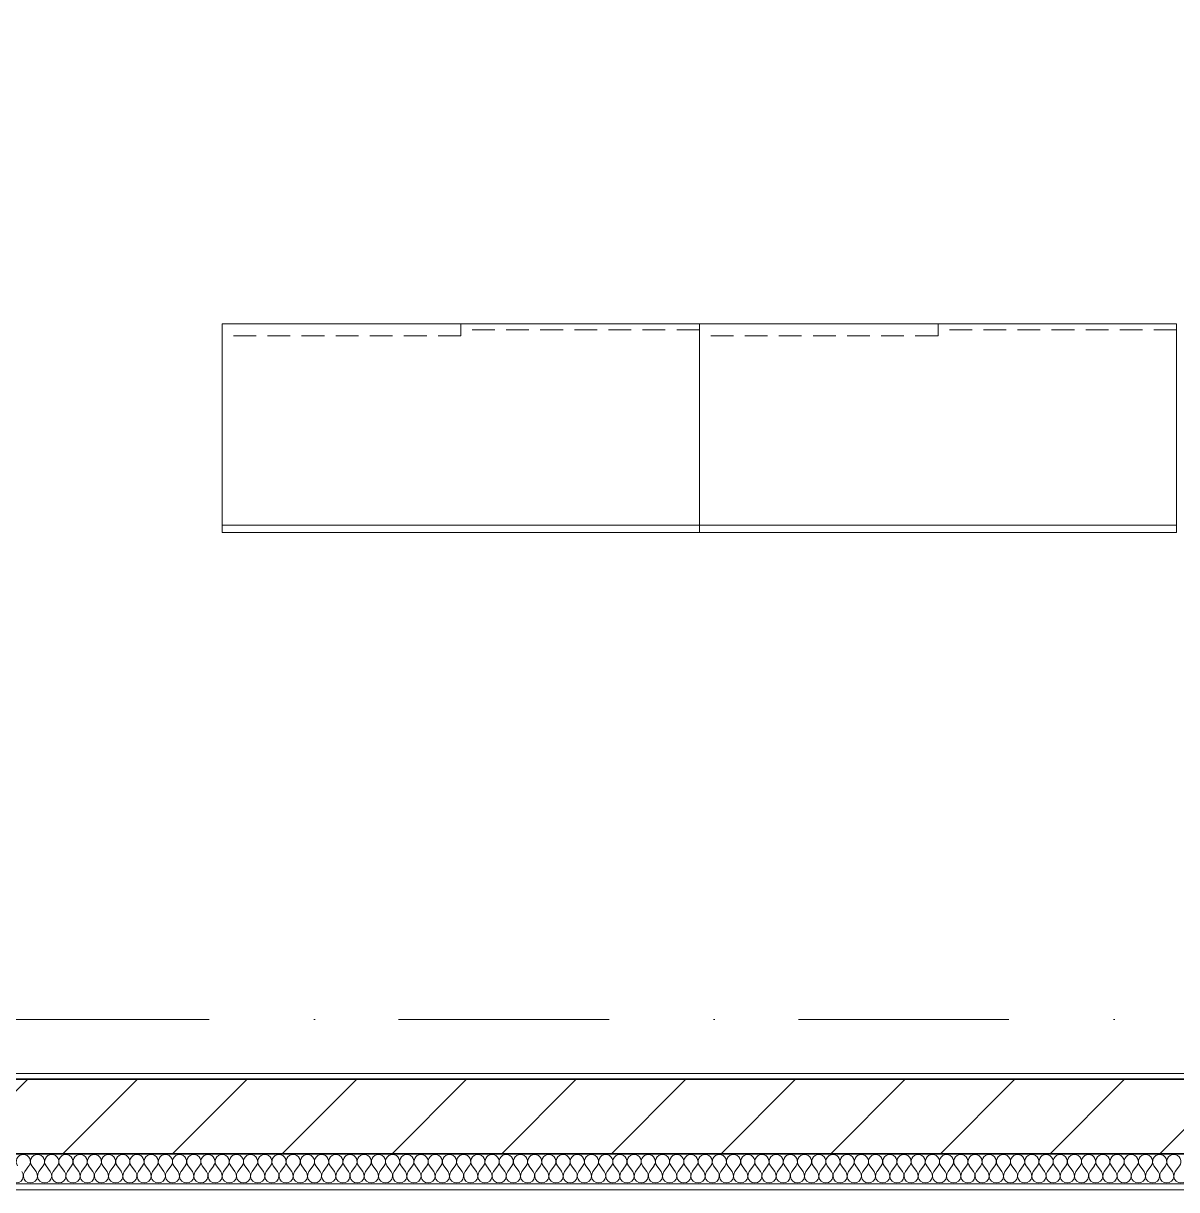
# Model space of a CAD drawing. Header units: millimetres. Extents: x -34838 to 729576, y -214038 to 121482.
# Drawn here: x 573013 to 576880, y -98308 to -94397 of the extents above; entities that cross this region are included whole.
import ezdxf
from ezdxf.enums import TextEntityAlignment as Align

# ---------------------------------------------------------------- set-up
doc = ezdxf.new("R2010")
doc.units = ezdxf.units.MM
doc.header["$MEASUREMENT"] = 0
doc.linetypes.add('HIDDEN', pattern=[114.3, 76.2, -38.1])
doc.linetypes.add('Штрихпунктирная', pattern=[1340.555525, 705.555534, -352.777767, 0, -282.222223])
for name, color, linetype, lineweight in [('0_Ном._пера__1', 7, 'Continuous', 13), ('А _ ОСІ КООРДИНАЦІЙНІ.3D_Ном._пера__105', 7, 'Continuous', 13), ('А _ ОСІ КООРДИНАЦІЙНІ.3D_Ном._пера__25', 7, 'Continuous', 0), ('АБ _ 0 _ СТІНИ _ НАВІСНІ .3D_Ном._пера__171', 7, 'Continuous', 13), ('АБ _ 0 _ СТІНИ _ НАВІСНІ .3D_Ном._пера__27', 7, 'Continuous', 35), ('АБ _ 0 _ СТІНИ _ НАВІСНІ .3D_Ном._пера__67', 7, 'Continuous', 15), ('АБ _ 0 _ СТІНИ _ НАВІСНІ .3D_Ном._пера__87', 7, 'Continuous', 13)]:
    doc.layers.add(name, color=color, linetype=linetype, lineweight=lineweight)
for name, color, linetype in [('А _ ОСІ КООРДИНАЦІЙНІ.3D', 7, 'Continuous'), ('АБ _ 0 _ СТІНИ _ НАВІСНІ .3D', 7, 'Continuous'), ('АП _ ТЕП _ ЗОНИ ПРИМІЩЕНЬ .3D', 7, 'Continuous')]:
    doc.layers.add(name, color=color, linetype=linetype)
doc.styles.add('СГЕНЕРИР_СТИЛЬ_1', font='Arial.ttf')

# ---------------------------------------------------------------- blocks, each defined once
blk = doc.blocks.new('*X344', base_point=(518441.8, -97737.7))
at = {"layer": 'АБ _ 0 _ СТІНИ _ НАВІСНІ .3D_Ном._пера__171', "color": 7, "linetype": 'Continuous', "lineweight": 13}
for p, q in [((573018, -98247.2), (573032.2, -98228.2)), ((573056, -98247.2), (573041.8, -98228.2)), ((573065.6, -98247.2), (573079.9, -98228.2)), ((573103.7, -98247.2), (573089.4, -98228.2)), ((573113.2, -98247.2), (573127.5, -98228.2)), ((573151.3, -98247.2), (573137, -98228.2)), ((573160.8, -98247.2), (573175.1, -98228.2)), ((573198.9, -98247.2), (573184.6, -98228.2)), ((573208.4, -98247.2), (573222.7, -98228.2)), ((573246.5, -98247.2), (573232.2, -98228.2)), ((573256, -98247.2), (573270.3, -98228.2)), ((573294.1, -98247.2), (573279.9, -98228.2)), ((573303.7, -98247.2), (573318, -98228.2)), ((573341.8, -98247.2), (573327.5, -98228.2)), ((573351.3, -98247.2), (573365.6, -98228.2)), ((573389.4, -98247.2), (573375.1, -98228.2)), ((573398.9, -98247.2), (573413.2, -98228.2)), ((573437, -98247.2), (573422.7, -98228.2)), ((573446.5, -98247.2), (573460.8, -98228.2)), ((573484.6, -98247.2), (573470.3, -98228.2)), ((573494.1, -98247.2), (573508.4, -98228.2)), ((573532.2, -98247.2), (573518, -98228.2)), ((573541.8, -98247.2), (573556, -98228.2)), ((573579.9, -98247.2), (573565.6, -98228.2)), ((573589.4, -98247.2), (573603.7, -98228.2)), ((573627.5, -98247.2), (573613.2, -98228.2)), ((573637, -98247.2), (573651.3, -98228.2)), ((573675.1, -98247.2), (573660.8, -98228.2)), ((573684.6, -98247.2), (573698.9, -98228.2)), ((573722.7, -98247.2), (573708.4, -98228.2)), ((573732.2, -98247.2), (573746.5, -98228.2)), ((573770.3, -98247.2), (573756, -98228.2)), ((573779.9, -98247.2), (573794.1, -98228.2)), ((573818, -98247.2), (573803.7, -98228.2)), ((573827.5, -98247.2), (573841.8, -98228.2)), ((573865.6, -98247.2), (573851.3, -98228.2)), ((573875.1, -98247.2), (573889.4, -98228.2)), ((573913.2, -98247.2), (573898.9, -98228.2)), ((573922.7, -98247.2), (573937, -98228.2)), ((573960.8, -98247.2), (573946.5, -98228.2)), ((573970.3, -98247.2), (573984.6, -98228.2)), ((574008.4, -98247.2), (573994.1, -98228.2)), ((574018, -98247.2), (574032.2, -98228.2)), ((574056, -98247.2), (574041.8, -98228.2)), ((574065.6, -98247.2), (574079.9, -98228.2)), ((574103.7, -98247.2), (574089.4, -98228.2)), ((574113.2, -98247.2), (574127.5, -98228.2)), ((574151.3, -98247.2), (574137, -98228.2)), ((574160.8, -98247.2), (574175.1, -98228.2)), ((574198.9, -98247.2), (574184.6, -98228.2)), ((574208.4, -98247.2), (574222.7, -98228.2)), ((574246.5, -98247.2), (574232.2, -98228.2)), ((574256, -98247.2), (574270.3, -98228.2)), ((574294.1, -98247.2), (574279.9, -98228.2)), ((574303.7, -98247.2), (574318, -98228.2)), ((574341.8, -98247.2), (574327.5, -98228.2)), ((574351.3, -98247.2), (574365.6, -98228.2)), ((574389.4, -98247.2), (574375.1, -98228.2)), ((574398.9, -98247.2), (574413.2, -98228.2)), ((574437, -98247.2), (574422.7, -98228.2)), ((574446.5, -98247.2), (574460.8, -98228.2)), ((574484.6, -98247.2), (574470.3, -98228.2)), ((574494.1, -98247.2), (574508.4, -98228.2)), ((574532.2, -98247.2), (574518, -98228.2)), ((574541.8, -98247.2), (574556, -98228.2)), ((574579.9, -98247.2), (574565.6, -98228.2)), ((574589.4, -98247.2), (574603.7, -98228.2)), ((574627.5, -98247.2), (574613.2, -98228.2)), ((574637, -98247.2), (574651.3, -98228.2)), ((574675.1, -98247.2), (574660.8, -98228.2)), ((574684.6, -98247.2), (574698.9, -98228.2)), ((574722.7, -98247.2), (574708.4, -98228.2)), ((574732.2, -98247.2), (574746.5, -98228.2)), ((574770.3, -98247.2), (574756, -98228.2)), ((574779.9, -98247.2), (574794.1, -98228.2)), ((574818, -98247.2), (574803.7, -98228.2)), ((574827.5, -98247.2), (574841.8, -98228.2)), ((574865.6, -98247.2), (574851.3, -98228.2)), ((574875.1, -98247.2), (574889.4, -98228.2)), ((574913.2, -98247.2), (574898.9, -98228.2)), ((574922.7, -98247.2), (574937, -98228.2)), ((574960.8, -98247.2), (574946.5, -98228.2)), ((574970.3, -98247.2), (574984.6, -98228.2)), ((575008.4, -98247.2), (574994.1, -98228.2)), ((575018, -98247.2), (575032.2, -98228.2)), ((575056, -98247.2), (575041.8, -98228.2)), ((575065.6, -98247.2), (575079.9, -98228.2)), ((575103.7, -98247.2), (575089.4, -98228.2)), ((575113.2, -98247.2), (575127.5, -98228.2)), ((575151.3, -98247.2), (575137, -98228.2)), ((575160.8, -98247.2), (575175.1, -98228.2)), ((575198.9, -98247.2), (575184.6, -98228.2)), ((575208.4, -98247.2), (575222.7, -98228.2)), ((575246.5, -98247.2), (575232.2, -98228.2)), ((575256, -98247.2), (575270.3, -98228.2)), ((575294.1, -98247.2), (575279.9, -98228.2)), ((575303.7, -98247.2), (575318, -98228.2)), ((575341.8, -98247.2), (575327.5, -98228.2)), ((575351.3, -98247.2), (575365.6, -98228.2)), ((575389.4, -98247.2), (575375.1, -98228.2)), ((575398.9, -98247.2), (575413.2, -98228.2)), ((575437, -98247.2), (575422.7, -98228.2)), ((575446.5, -98247.2), (575460.8, -98228.2)), ((575484.6, -98247.2), (575470.3, -98228.2)), ((575494.1, -98247.2), (575508.4, -98228.2)), ((575532.2, -98247.2), (575518, -98228.2)), ((575541.8, -98247.2), (575556, -98228.2)), ((575579.9, -98247.2), (575565.6, -98228.2)), ((575589.4, -98247.2), (575603.7, -98228.2)), ((575627.5, -98247.2), (575613.2, -98228.2)), ((575637, -98247.2), (575651.3, -98228.2)), ((575675.1, -98247.2), (575660.8, -98228.2)), ((575684.6, -98247.2), (575698.9, -98228.2)), ((575722.7, -98247.2), (575708.4, -98228.2)), ((575732.2, -98247.2), (575746.5, -98228.2)), ((575770.3, -98247.2), (575756, -98228.2)), ((575779.9, -98247.2), (575794.1, -98228.2)), ((575818, -98247.2), (575803.7, -98228.2)), ((575827.5, -98247.2), (575841.8, -98228.2)), ((575865.6, -98247.2), (575851.3, -98228.2)), ((575875.1, -98247.2), (575889.4, -98228.2)), ((575913.2, -98247.2), (575898.9, -98228.2)), ((575922.7, -98247.2), (575937, -98228.2)), ((575960.8, -98247.2), (575946.5, -98228.2)), ((575970.3, -98247.2), (575984.6, -98228.2)), ((576008.4, -98247.2), (575994.1, -98228.2)), ((576018, -98247.2), (576032.2, -98228.2)), ((576056, -98247.2), (576041.8, -98228.2)), ((576065.6, -98247.2), (576079.9, -98228.2)), ((576103.7, -98247.2), (576089.4, -98228.2)), ((576113.2, -98247.2), (576127.5, -98228.2)), ((576151.3, -98247.2), (576137, -98228.2)), ((576160.8, -98247.2), (576175.1, -98228.2)), ((576198.9, -98247.2), (576184.6, -98228.2)), ((576208.4, -98247.2), (576222.7, -98228.2)), ((576246.5, -98247.2), (576232.2, -98228.2)), ((576256, -98247.2), (576270.3, -98228.2)), ((576294.1, -98247.2), (576279.9, -98228.2)), ((576303.7, -98247.2), (576318, -98228.2)), ((576341.8, -98247.2), (576327.5, -98228.2)), ((576351.3, -98247.2), (576365.6, -98228.2)), ((576389.4, -98247.2), (576375.1, -98228.2)), ((576398.9, -98247.2), (576413.2, -98228.2)), ((576437, -98247.2), (576422.7, -98228.2)), ((576446.5, -98247.2), (576460.8, -98228.2)), ((576484.6, -98247.2), (576470.3, -98228.2)), ((576494.1, -98247.2), (576508.4, -98228.2)), ((576532.2, -98247.2), (576518, -98228.2)), ((576541.8, -98247.2), (576556, -98228.2)), ((576579.9, -98247.2), (576565.6, -98228.2)), ((576589.4, -98247.2), (576603.7, -98228.2)), ((576627.5, -98247.2), (576613.2, -98228.2)), ((576637, -98247.2), (576651.3, -98228.2)), ((576675.1, -98247.2), (576660.8, -98228.2)), ((576684.6, -98247.2), (576698.9, -98228.2)), ((576722.7, -98247.2), (576708.4, -98228.2)), ((576732.2, -98247.2), (576746.5, -98228.2)), ((576770.3, -98247.2), (576756, -98228.2)), ((576779.9, -98247.2), (576794.1, -98228.2)), ((576818, -98247.2), (576803.7, -98228.2)), ((576827.5, -98247.2), (576841.8, -98228.2)), ((576865.6, -98247.2), (576851.3, -98228.2)), ((576875.1, -98247.2), (576889.4, -98228.2))]:
    blk.add_line(p, q, dxfattribs=at)
for centre, start, end in [((573013.2, -98213.9), 90, 216.8699), ((573013.2, -98213.9), 323.1301, 90), ((573060.8, -98213.9), 90, 216.8699), ((573060.8, -98213.9), 323.1301, 90), ((573108.4, -98213.9), 90, 216.8699), ((573108.4, -98213.9), 323.1301, 90), ((573156, -98213.9), 90, 216.8699), ((573156, -98213.9), 323.1301, 90), ((573203.7, -98213.9), 90, 216.8699), ((573203.7, -98213.9), 323.1301, 90), ((573251.3, -98213.9), 90, 216.8699), ((573251.3, -98213.9), 323.1301, 90), ((573298.9, -98213.9), 90, 216.8699), ((573298.9, -98213.9), 323.1301, 90), ((573346.5, -98213.9), 90, 216.8699), ((573346.5, -98213.9), 323.1301, 90), ((573394.1, -98213.9), 90, 216.8699), ((573394.1, -98213.9), 323.1301, 90), ((573441.8, -98213.9), 90, 216.8699), ((573441.8, -98213.9), 323.1301, 90), ((573489.4, -98213.9), 90, 216.8699), ((573489.4, -98213.9), 323.1301, 90), ((573537, -98213.9), 90, 216.8699), ((573537, -98213.9), 323.1301, 90), ((573584.6, -98213.9), 90, 216.8699), ((573584.6, -98213.9), 323.1301, 90), ((573632.2, -98213.9), 90, 216.8699), ((573632.2, -98213.9), 323.1301, 90), ((573679.9, -98213.9), 90, 216.8699), ((573679.9, -98213.9), 323.1301, 90), ((573727.5, -98213.9), 90, 216.8699), ((573727.5, -98213.9), 323.1301, 90), ((573775.1, -98213.9), 90, 216.8699), ((573775.1, -98213.9), 323.1301, 90), ((573822.7, -98213.9), 90, 216.8699), ((573822.7, -98213.9), 323.1301, 90), ((573870.3, -98213.9), 90, 216.8699), ((573870.3, -98213.9), 323.1301, 90), ((573918, -98213.9), 90, 216.8699), ((573918, -98213.9), 323.1301, 90), ((573965.6, -98213.9), 90, 216.8699), ((573965.6, -98213.9), 323.1301, 90), ((574013.2, -98213.9), 90, 216.8699), ((574013.2, -98213.9), 323.1301, 90), ((574060.8, -98213.9), 90, 216.8699), ((574060.8, -98213.9), 323.1301, 90), ((574108.4, -98213.9), 90, 216.8699), ((574108.4, -98213.9), 323.1301, 90), ((574156, -98213.9), 90, 216.8699), ((574156, -98213.9), 323.1301, 90), ((574203.7, -98213.9), 90, 216.8699), ((574203.7, -98213.9), 323.1301, 90), ((574251.3, -98213.9), 90, 216.8699), ((574251.3, -98213.9), 323.1301, 90), ((574298.9, -98213.9), 90, 216.8699), ((574298.9, -98213.9), 323.1301, 90), ((574346.5, -98213.9), 90, 216.8699), ((574346.5, -98213.9), 323.1301, 90), ((574394.1, -98213.9), 90, 216.8699), ((574394.1, -98213.9), 323.1301, 90), ((574441.8, -98213.9), 90, 216.8699), ((574441.8, -98213.9), 323.1301, 90), ((574489.4, -98213.9), 90, 216.8699), ((574489.4, -98213.9), 323.1301, 90), ((574537, -98213.9), 90, 216.8699), ((574537, -98213.9), 323.1301, 90), ((574584.6, -98213.9), 90, 216.8699), ((574584.6, -98213.9), 323.1301, 90), ((574632.2, -98213.9), 90, 216.8699), ((574632.2, -98213.9), 323.1301, 90), ((574679.9, -98213.9), 90, 216.8699), ((574679.9, -98213.9), 323.1301, 90), ((574727.5, -98213.9), 90, 216.8699), ((574727.5, -98213.9), 323.1301, 90), ((574775.1, -98213.9), 90, 216.8699), ((574775.1, -98213.9), 323.1301, 90), ((574822.7, -98213.9), 90, 216.8699), ((574822.7, -98213.9), 323.1301, 90), ((574870.3, -98213.9), 90, 216.8699), ((574870.3, -98213.9), 323.1301, 90), ((574918, -98213.9), 90, 216.8699), ((574918, -98213.9), 323.1301, 90), ((574965.6, -98213.9), 90, 216.8699), ((574965.6, -98213.9), 323.1301, 90), ((575013.2, -98213.9), 90, 216.8699), ((575013.2, -98213.9), 323.1301, 90), ((575060.8, -98213.9), 90, 216.8699), ((575060.8, -98213.9), 323.1301, 90), ((575108.4, -98213.9), 90, 216.8699), ((575108.4, -98213.9), 323.1301, 90), ((575156, -98213.9), 90, 216.8699), ((575156, -98213.9), 323.1301, 90), ((575203.7, -98213.9), 90, 216.8699), ((575203.7, -98213.9), 323.1301, 90), ((575251.3, -98213.9), 90, 216.8699), ((575251.3, -98213.9), 323.1301, 90), ((575298.9, -98213.9), 90, 216.8699), ((575298.9, -98213.9), 323.1301, 90), ((575346.5, -98213.9), 90, 216.8699), ((575346.5, -98213.9), 323.1301, 90), ((575394.1, -98213.9), 90, 216.8699), ((575394.1, -98213.9), 323.1301, 90), ((575441.8, -98213.9), 90, 216.8699), ((575441.8, -98213.9), 323.1301, 90), ((575489.4, -98213.9), 90, 216.8699), ((575489.4, -98213.9), 323.1301, 90), ((575537, -98213.9), 90, 216.8699), ((575537, -98213.9), 323.1301, 90), ((575584.6, -98213.9), 90, 216.8699), ((575584.6, -98213.9), 323.1301, 90), ((575632.2, -98213.9), 90, 216.8699), ((575632.2, -98213.9), 323.1301, 90), ((575679.9, -98213.9), 90, 216.8699), ((575679.9, -98213.9), 323.1301, 90), ((575727.5, -98213.9), 90, 216.8699), ((575727.5, -98213.9), 323.1301, 90), ((575775.1, -98213.9), 90, 216.8699), ((575775.1, -98213.9), 323.1301, 90), ((575822.7, -98213.9), 90, 216.8699), ((575822.7, -98213.9), 323.1301, 90), ((575870.3, -98213.9), 90, 216.8699), ((575870.3, -98213.9), 323.1301, 90), ((575918, -98213.9), 90, 216.8699), ((575918, -98213.9), 323.1301, 90), ((575965.6, -98213.9), 90, 216.8699), ((575965.6, -98213.9), 323.1301, 90), ((576013.2, -98213.9), 90, 216.8699), ((576013.2, -98213.9), 323.1301, 90), ((576060.8, -98213.9), 90, 216.8699), ((576060.8, -98213.9), 323.1301, 90), ((576108.4, -98213.9), 90, 216.8699), ((576108.4, -98213.9), 323.1301, 90), ((576156, -98213.9), 90, 216.8699), ((576156, -98213.9), 323.1301, 90), ((576203.7, -98213.9), 90, 216.8699), ((576203.7, -98213.9), 323.1301, 90), ((576251.3, -98213.9), 90, 216.8699), ((576251.3, -98213.9), 323.1301, 90), ((576298.9, -98213.9), 90, 216.8699), ((576298.9, -98213.9), 323.1301, 90), ((576346.5, -98213.9), 90, 216.8699), ((576346.5, -98213.9), 323.1301, 90), ((576394.1, -98213.9), 90, 216.8699), ((576394.1, -98213.9), 323.1301, 90), ((576441.8, -98213.9), 90, 216.8699), ((576441.8, -98213.9), 323.1301, 90), ((576489.4, -98213.9), 90, 216.8699), ((576489.4, -98213.9), 323.1301, 90), ((576537, -98213.9), 90, 216.8699), ((576537, -98213.9), 323.1301, 90), ((576584.6, -98213.9), 90, 216.8699), ((576584.6, -98213.9), 323.1301, 90), ((576632.2, -98213.9), 90, 216.8699), ((576632.2, -98213.9), 323.1301, 90), ((576679.9, -98213.9), 90, 216.8699), ((576679.9, -98213.9), 323.1301, 90), ((576727.5, -98213.9), 90, 216.8699), ((576727.5, -98213.9), 323.1301, 90), ((576775.1, -98213.9), 90, 216.8699), ((576775.1, -98213.9), 323.1301, 90), ((576822.7, -98213.9), 90, 216.8699), ((576822.7, -98213.9), 323.1301, 90), ((576870.3, -98213.9), 90, 216.8699), ((576870.3, -98213.9), 323.1301, 90), ((572989.4, -98261.5), 143.1301, 36.8699), ((573037, -98261.5), 143.1301, 36.8699), ((573084.6, -98261.5), 143.1301, 36.8699), ((573132.2, -98261.5), 143.1301, 36.8699), ((573179.9, -98261.5), 143.1301, 36.8699), ((573227.5, -98261.5), 143.1301, 36.8699), ((573275.1, -98261.5), 143.1301, 36.8699), ((573322.7, -98261.5), 143.1301, 36.8699), ((573370.3, -98261.5), 143.1301, 36.8699), ((573418, -98261.5), 143.1301, 36.8699), ((573465.6, -98261.5), 143.1301, 36.8699), ((573513.2, -98261.5), 143.1301, 36.8699), ((573560.8, -98261.5), 143.1301, 36.8699), ((573608.4, -98261.5), 143.1301, 36.8699), ((573656, -98261.5), 143.1301, 36.8699), ((573703.7, -98261.5), 143.1301, 36.8699), ((573751.3, -98261.5), 143.1301, 36.8699), ((573798.9, -98261.5), 143.1301, 36.8699), ((573846.5, -98261.5), 143.1301, 36.8699), ((573894.1, -98261.5), 143.1301, 36.8699), ((573941.8, -98261.5), 143.1301, 36.8699), ((573989.4, -98261.5), 143.1301, 36.8699), ((574037, -98261.5), 143.1301, 36.8699), ((574084.6, -98261.5), 143.1301, 36.8699), ((574132.2, -98261.5), 143.1301, 36.8699), ((574179.9, -98261.5), 143.1301, 36.8699), ((574227.5, -98261.5), 143.1301, 36.8699), ((574275.1, -98261.5), 143.1301, 36.8699), ((574322.7, -98261.5), 143.1301, 36.8699), ((574370.3, -98261.5), 143.1301, 36.8699), ((574418, -98261.5), 143.1301, 36.8699), ((574465.6, -98261.5), 143.1301, 36.8699), ((574513.2, -98261.5), 143.1301, 36.8699), ((574560.8, -98261.5), 143.1301, 36.8699), ((574608.4, -98261.5), 143.1301, 36.8699), ((574656, -98261.5), 143.1301, 36.8699), ((574703.7, -98261.5), 143.1301, 36.8699), ((574751.3, -98261.5), 143.1301, 36.8699), ((574798.9, -98261.5), 143.1301, 36.8699), ((574846.5, -98261.5), 143.1301, 36.8699), ((574894.1, -98261.5), 143.1301, 36.8699), ((574941.8, -98261.5), 143.1301, 36.8699), ((574989.4, -98261.5), 143.1301, 36.8699), ((575037, -98261.5), 143.1301, 36.8699), ((575084.6, -98261.5), 143.1301, 36.8699), ((575132.2, -98261.5), 143.1301, 36.8699), ((575179.9, -98261.5), 143.1301, 36.8699), ((575227.5, -98261.5), 143.1301, 36.8699), ((575275.1, -98261.5), 143.1301, 36.8699), ((575322.7, -98261.5), 143.1301, 36.8699), ((575370.3, -98261.5), 143.1301, 36.8699), ((575418, -98261.5), 143.1301, 36.8699), ((575465.6, -98261.5), 143.1301, 36.8699), ((575513.2, -98261.5), 143.1301, 36.8699), ((575560.8, -98261.5), 143.1301, 36.8699), ((575608.4, -98261.5), 143.1301, 36.8699), ((575656, -98261.5), 143.1301, 36.8699), ((575703.7, -98261.5), 143.1301, 36.8699), ((575751.3, -98261.5), 143.1301, 36.8699), ((575798.9, -98261.5), 143.1301, 36.8699), ((575846.5, -98261.5), 143.1301, 36.8699), ((575894.1, -98261.5), 143.1301, 36.8699), ((575941.8, -98261.5), 143.1301, 36.8699), ((575989.4, -98261.5), 143.1301, 36.8699), ((576037, -98261.5), 143.1301, 36.8699), ((576084.6, -98261.5), 143.1301, 36.8699), ((576132.2, -98261.5), 143.1301, 36.8699), ((576179.9, -98261.5), 143.1301, 36.8699), ((576227.5, -98261.5), 143.1301, 36.8699), ((576275.1, -98261.5), 143.1301, 36.8699), ((576322.7, -98261.5), 143.1301, 36.8699), ((576370.3, -98261.5), 143.1301, 36.8699), ((576418, -98261.5), 143.1301, 36.8699), ((576465.6, -98261.5), 143.1301, 36.8699), ((576513.2, -98261.5), 143.1301, 36.8699), ((576560.8, -98261.5), 143.1301, 36.8699), ((576608.4, -98261.5), 143.1301, 36.8699), ((576656, -98261.5), 143.1301, 36.8699), ((576703.7, -98261.5), 143.1301, 36.8699), ((576751.3, -98261.5), 143.1301, 36.8699), ((576798.9, -98261.5), 143.1301, 36.8699), ((576846.5, -98261.5), 143.1301, 36.8699), ((576894.1, -98261.5), 143.1301, 36.8699)]:
    blk.add_arc(centre, 23.8, start, end, dxfattribs=at)
blk = doc.blocks.new('Стена_98_1', base_point=(538775.8, -98017.7))
at = {"layer": 'АБ _ 0 _ СТІНИ _ НАВІСНІ .3D', "linetype": 'Continuous', "lineweight": 0, "true_color": 0x000000}
h = blk.add_hatch(dxfattribs=at)
h.set_pattern_fill('М___ЦЕГЛА_ЗВИЧАЙНА_0001', color=18, style=0, pattern_type=2)
h.set_pattern_definition([(45, (518441.76, -97737.7), (-183.8478, 183.8478), [])])
h.paths.add_polyline_path([(547873.7, -98187.7), (578866.8, -98187.7), (578866.8, -97937.7), (547873.7, -97937.7), (547873.7, -98092.7)])
at = {"layer": 'АБ _ 0 _ СТІНИ _ НАВІСНІ .3D_Ном._пера__27', "color": 7, "linetype": 'Continuous', "lineweight": 35}
for p, q in [((578016.8, -97937.7), (572641.8, -97937.7)), ((547873.7, -98187.7), (578866.8, -98187.7))]:
    blk.add_line(p, q, dxfattribs=at)
at = {"layer": 'АБ _ 0 _ СТІНИ _ НАВІСНІ .3D_Ном._пера__67', "color": 7, "linetype": 'Continuous', "lineweight": 15}
blk.add_line((547873.7, -98287.7), (578866.8, -98287.7), dxfattribs=at)
at = {"layer": 'АБ _ 0 _ СТІНИ _ НАВІСНІ .3D_Ном._пера__87', "color": 7, "linetype": 'Continuous', "lineweight": 13, "flags": 128}
for points in [[(578016.8, -97917.7), (572641.8, -97917.7)], [(547873.7, -98307.7), (578866.8, -98307.7)]]:
    blk.add_lwpolyline(points, dxfattribs=at)
at = {"layer": 'АБ _ 0 _ СТІНИ _ НАВІСНІ .3D', "color": 7, "lineweight": 20}
blk.add_blockref('*X344', (518441.8, -97737.7), dxfattribs=at)
blk = doc.blocks.new('Стандартный Маркер Сетки_2')
at = {"layer": 'А _ ОСІ КООРДИНАЦІЙНІ.3D_Ном._пера__105', "color": 7, "linetype": 'Штрихпунктирная', "lineweight": 13}
blk.add_line((500, 0), (99754.182117, 0), dxfattribs=at)
at = {"layer": 'А _ ОСІ КООРДИНАЦІЙНІ.3D_Ном._пера__25', "color": 7, "lineweight": 0, "style": 'СГЕНЕРИР_СТИЛЬ_1'}
blk.add_attdef('AC_MarkerText_1', text='', height=700, dxfattribs=at).set_placement((-1000, 40.005), align=Align.MIDDLE_CENTER)

msp = doc.modelspace()

# ---------------------------------------------------------------- linework, layer by layer
at = {"layer": '0_Ном._пера__1', "color": 7, "linetype": 'Continuous', "lineweight": 13}
for p, q in [((573679.7, -95404.9), (573679.7, -96104.9)), ((575279.7, -95404.9), (573679.7, -95404.9)), ((575279.7, -96104.9), (575279.7, -95404.9)), ((575279.7, -95404.9), (575279.7, -96104.9)), ((576879.7, -95404.9), (575279.7, -95404.9)), ((576879.7, -96104.9), (576879.7, -95404.9)), ((573679.7, -96079.9), (575279.7, -96079.9)), ((573679.7, -96104.9), (575279.7, -96104.9)), ((575279.7, -96079.9), (576879.7, -96079.9)), ((575279.7, -96104.9), (576879.7, -96104.9))]:
    msp.add_line(p, q, dxfattribs=at)
at = {"layer": '0_Ном._пера__1', "color": 7, "linetype": 'HIDDEN', "lineweight": 13}
for p, q in [((574479.7, -95444.9), (574479.7, -95404.9)), ((576079.7, -95444.9), (576079.7, -95404.9)), ((574479.7, -95444.9), (573679.7, -95444.9)), ((575279.7, -95424.9), (574479.7, -95424.9)), ((576079.7, -95444.9), (575279.7, -95444.9)), ((576879.7, -95424.9), (576079.7, -95424.9))]:
    msp.add_line(p, q, dxfattribs=at)
at = {"layer": 'АП _ ТЕП _ ЗОНИ ПРИМІЩЕНЬ .3D', "color": 254, "linetype": 'Continuous', "lineweight": 0, "true_color": 0xddc2d0, "flags": 128}
msp.add_lwpolyline([(566641.8, -97917.7), (572241.8, -97917.7), (572241.8, -97537.7), (572641.8, -97537.7), (572641.8, -97917.7), (578016.8, -97917.7), (578016.8, -97537.7), (578416.8, -97537.7), (578416.8, -97917.7), (578466.8, -97917.7), (578466.8, -97537.7), (581521.8, -97537.7), (581521.8, -91937.7), (581521.8, -91537.7), (581521.8, -85887.7), (573003.8, -85887.7), (573003.8, -91677.7), (572641.8, -91677.7), (572641.8, -91937.7), (572241.8, -91937.7), (572241.8, -91677.7), (566641.8, -91677.7)], dxfattribs=at)

# ---------------------------------------------------------------- block references
at = {"layer": 'А _ ОСІ КООРДИНАЦІЙНІ.3D', "color": 7, "linetype": 'Continuous', "lineweight": 60, "zscale": 1000}
msp.add_blockref('Стандартный Маркер Сетки_2', (513441.8, -97737.7), dxfattribs=at)
at = {"layer": 'АБ _ 0 _ СТІНИ _ НАВІСНІ .3D', "color": 7, "lineweight": 20}
msp.add_blockref('Стена_98_1', (538775.8, -98017.7), dxfattribs=at)

doc.saveas('drawing.dxf')
